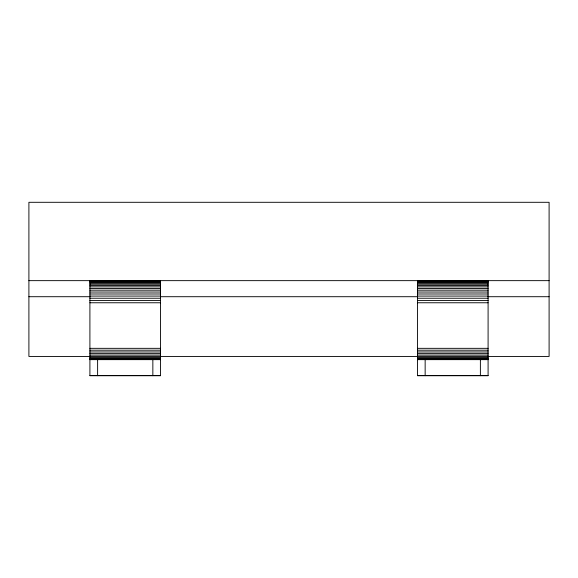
<?xml version="1.0" encoding="UTF-8"?>
<svg xmlns="http://www.w3.org/2000/svg" width="578" height="578" viewBox="0 0 578 578"><rect width="100%" height="100%" fill="white"/><g stroke="black" fill="none" stroke-linecap="round" stroke-linejoin="round"><path stroke-width="0.87" d="M28.9 280.648L549.1 280.648M89.908 280.749L160.554 280.749M417.446 280.749L488.092 280.749M89.908 281.053L160.554 281.053M417.446 281.053L488.092 281.053M89.908 281.558L160.554 281.558M417.446 281.558L488.092 281.558M89.908 282.259L160.554 282.259M417.446 282.259L488.092 282.259M89.908 283.148L160.554 283.148M417.446 283.148L488.092 283.148M89.908 284.217L160.554 284.217M417.446 284.217L488.092 284.217M89.908 285.467L160.554 285.467M417.446 285.467L488.092 285.467M89.908 286.883L160.554 286.883M417.446 286.883L488.092 286.883M89.908 288.458L160.554 288.458M417.446 288.458L488.092 288.458M89.908 290.178L160.554 290.178M417.446 290.178L488.092 290.178M89.908 292.027L160.554 292.027M417.446 292.027L488.092 292.027M89.908 293.992L160.554 293.992M417.446 293.992L488.092 293.992M89.908 296.073L160.554 296.073M417.446 296.073L488.092 296.073M28.9 296.709L90.312 296.709M160.756 296.709L417.244 296.709M487.688 296.709L549.1 296.709M89.908 298.234L160.554 298.234M417.446 298.234L488.092 298.234M89.908 300.473L160.554 300.473M417.446 300.473L488.092 300.473M89.908 302.764L160.554 302.764M417.446 302.764L488.092 302.764M89.908 348.332L160.554 348.332M417.446 348.332L488.092 348.332M89.908 350.196L160.554 350.196M417.446 350.196L488.092 350.196M89.908 351.973L160.554 351.973M417.446 351.973L488.092 351.973M89.908 353.628L160.554 353.628M417.446 353.628L488.092 353.628M89.908 355.13L160.554 355.13M417.446 355.13L488.092 355.13M160.554 356.453L28.9 356.431L28.9 202.3L549.1 202.3L549.1 356.431L417.446 356.453M160.756 356.431L417.244 356.431M89.908 357.572L160.554 357.572M417.446 357.572L488.092 357.572M89.908 358.468L160.554 358.468M417.446 358.468L488.092 358.468M89.908 359.119L160.554 359.119M417.446 359.119L488.092 359.119M89.908 359.509L160.554 359.509M417.446 359.509L488.092 359.509M89.908 359.646L160.554 359.646M417.446 359.646L488.092 359.646M89.908 375.592L160.554 375.592M417.446 375.592L488.092 375.592M488.092 280.648L488.092 375.7L417.446 375.7L417.446 280.648M480.383 359.646L480.383 375.7M425.148 359.646L425.148 375.7M160.554 280.648L160.554 375.7L89.908 375.7L89.908 280.648M152.852 359.646L152.852 375.7M97.617 359.646L97.617 375.7"/></g></svg>
